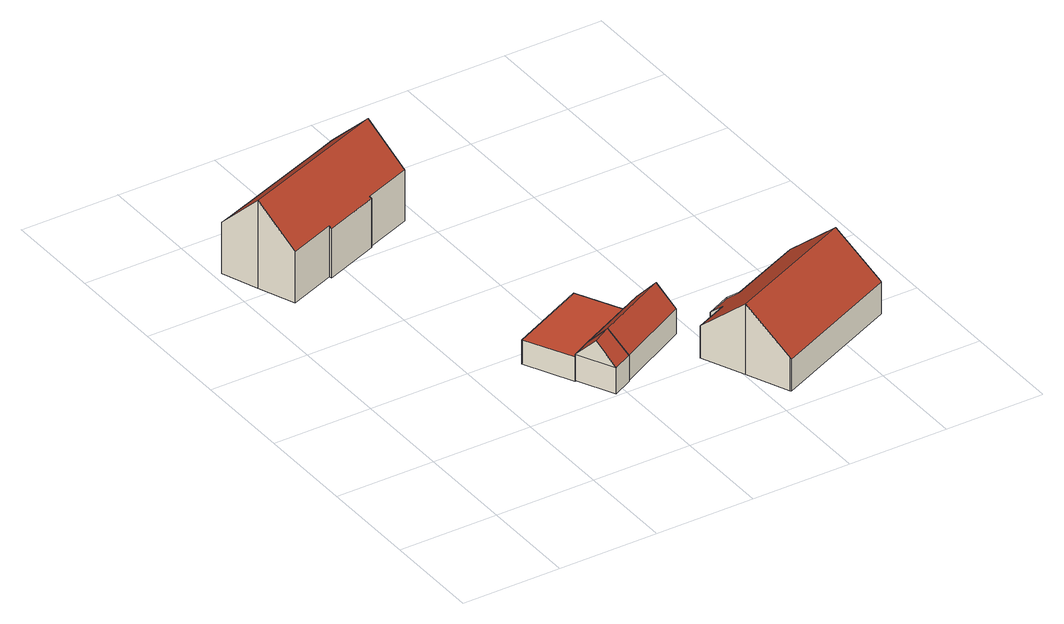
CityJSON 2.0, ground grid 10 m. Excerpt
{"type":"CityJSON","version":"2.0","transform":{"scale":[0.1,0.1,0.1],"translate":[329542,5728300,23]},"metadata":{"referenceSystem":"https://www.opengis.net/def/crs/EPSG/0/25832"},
"CityObjects":{
"building1":{"type":"Building","attributes":{"Geometrietyp2DReferenz":"3000","Gemeindeschluessel":"05170048","function":"51009_1610","roofType":"3100","measuredHeight":4.74},"geometry":[{"type":"Solid","lod":"2","boundaries":[[[[0,1,2,3]],[[4,5,1,0]],[[6,7,5,4]],[[3,2,7,6]],[[0,8,4]],[[6,9,3]],[[3,9,8,0]],[[4,8,9,6]],[[1,5,7,2]]]],"semantics":{"surfaces":[{"type":"WallSurface"},{"type":"RoofSurface"},{"type":"GroundSurface"}],"values":[[0,0,0,0,0,0,1,1,2]]}}]},
"building2":{"type":"Building","attributes":{"Geometrietyp2DReferenz":"3000","Gemeindeschluessel":"05170048","function":"31001_1010","roofType":"3100","measuredHeight":9.09},"address":[{"country":"Germany","locality":"Wesel","thoroughfareNumber":"2","thoroughfareName":"Am Homberg"}],"geometry":[{"type":"Solid","lod":"2","boundaries":[[[[10,11,12,13]],[[14,15,11,10]],[[16,17,15,14]],[[18,19,17,16]],[[20,21,19,18]],[[22,23,21,20]],[[24,25,23,22]],[[26,27,25,24]],[[28,29,27,26]],[[30,31,29,28]],[[32,33,31,30]],[[13,12,33,32]],[[28,26,24,22,20,30]],[[18,16,14,10,13,32,30,20]],[[11,15,17,19,21,23,25,27,29,31,33,12]]]],"semantics":{"surfaces":[{"type":"WallSurface"},{"type":"RoofSurface"},{"type":"GroundSurface"}],"values":[[0,0,0,0,0,0,0,0,0,0,0,0,1,1,2]]}}]},
"building3":{"type":"Building","attributes":{"Geometrietyp2DReferenz":"3000","Gemeindeschluessel":"05170048","function":"51009_1610","roofType":"1000","measuredHeight":2.46},"geometry":[{"type":"Solid","lod":"2","boundaries":[[[[34,35,36,37]],[[38,39,35,34]],[[40,41,39,38]],[[42,43,41,40]],[[37,36,43,42]],[[40,38,34,37,42]],[[35,39,41,43,36]]]],"semantics":{"surfaces":[{"type":"WallSurface"},{"type":"RoofSurface"},{"type":"GroundSurface"}],"values":[[0,0,0,0,0,1,2]]}}]},
"building4":{"type":"Building","attributes":{"Geometrietyp2DReferenz":"3000","Gemeindeschluessel":"05170048","function":"31001_2463","roofType":"3100","measuredHeight":4.62},"address":[{"country":"Germany","locality":"Wesel","thoroughfareNumber":"3","thoroughfareName":"Am Homberg"}],"geometry":[{"type":"Solid","lod":"2","boundaries":[[[[44,45,46,6]],[[47,48,45,44]],[[3,49,48,47]],[[6,46,49,3]],[[44,50,47]],[[3,9,6]],[[6,9,50,44]],[[47,50,9,3]],[[45,48,49,46]]]],"semantics":{"surfaces":[{"type":"WallSurface"},{"type":"RoofSurface"},{"type":"GroundSurface"}],"values":[[0,0,0,0,0,0,1,1,2]]}}]},
"building5":{"type":"Building","attributes":{"Geometrietyp2DReferenz":"3000","Gemeindeschluessel":"05170048","function":"31001_1010","roofType":"3100","measuredHeight":7.31},"address":[{"country":"Germany","locality":"Wesel","thoroughfareNumber":"3","thoroughfareName":"Am Homberg"}],"geometry":[{"type":"Solid","lod":"2","boundaries":[[[[51,52,53,54]],[[55,56,52,51]],[[57,58,56,55]],[[59,60,58,57]],[[61,62,60,59]],[[63,64,62,61]],[[65,66,64,63]],[[67,68,66,65]],[[69,70,68,67]],[[71,72,70,69]],[[73,74,72,71]],[[54,53,74,73]],[[55,51,54,73,71,57]],[[69,67,65,63,61,59,57,71]],[[52,56,58,60,62,64,66,68,70,72,74,53]]]],"semantics":{"surfaces":[{"type":"WallSurface"},{"type":"RoofSurface"},{"type":"GroundSurface"}],"values":[[0,0,0,0,0,0,0,0,0,0,0,0,1,1,2]]}}]}
},
"vertices":[
[182,89,44],[182,89,17],[202,99,17],[202,99,44],[164,126,44],[164,126,17],[183,136,44],[183,136,17],[173,107,65],[192,118,65],
[139,411,57],[139,411,6],[138,412,6],[138,412,59],[84,390,57],[84,390,6],[83,392,59],[83,392,6],[36,374,59],[36,374,6],[22,411,97],[22,411,6],[8,448,59],[8,448,6],[23,453,59],[23,453,6],[144,498,59],[144,498,6],[159,504,59],[159,504,6],[172,467,97],[172,467,6],[186,430,59],[186,430,6],
[218,211,41],[218,211,16],[140,174,16],[140,174,41],[241,165,41],[241,165,16],[183,136,41],[183,136,16],[164,126,41],[164,126,16],
[258,173,44],[258,173,18],[183,136,18],[276,138,44],[276,138,18],[202,99,18],[267,156,65],
[311,8,51],[311,8,18],[442,67,18],[442,67,51],[310,9,52],[310,9,18],[292,52,91],[292,52,18],[273,95,51],[273,95,18],[306,110,51],[306,110,18],[301,122,40],[301,122,18],[325,133,41],[325,133,18],[331,121,51],[331,121,18],[404,153,51],[404,153,18],[423,110,91],[423,110,18],[442,68,52],[442,68,18]
]}
